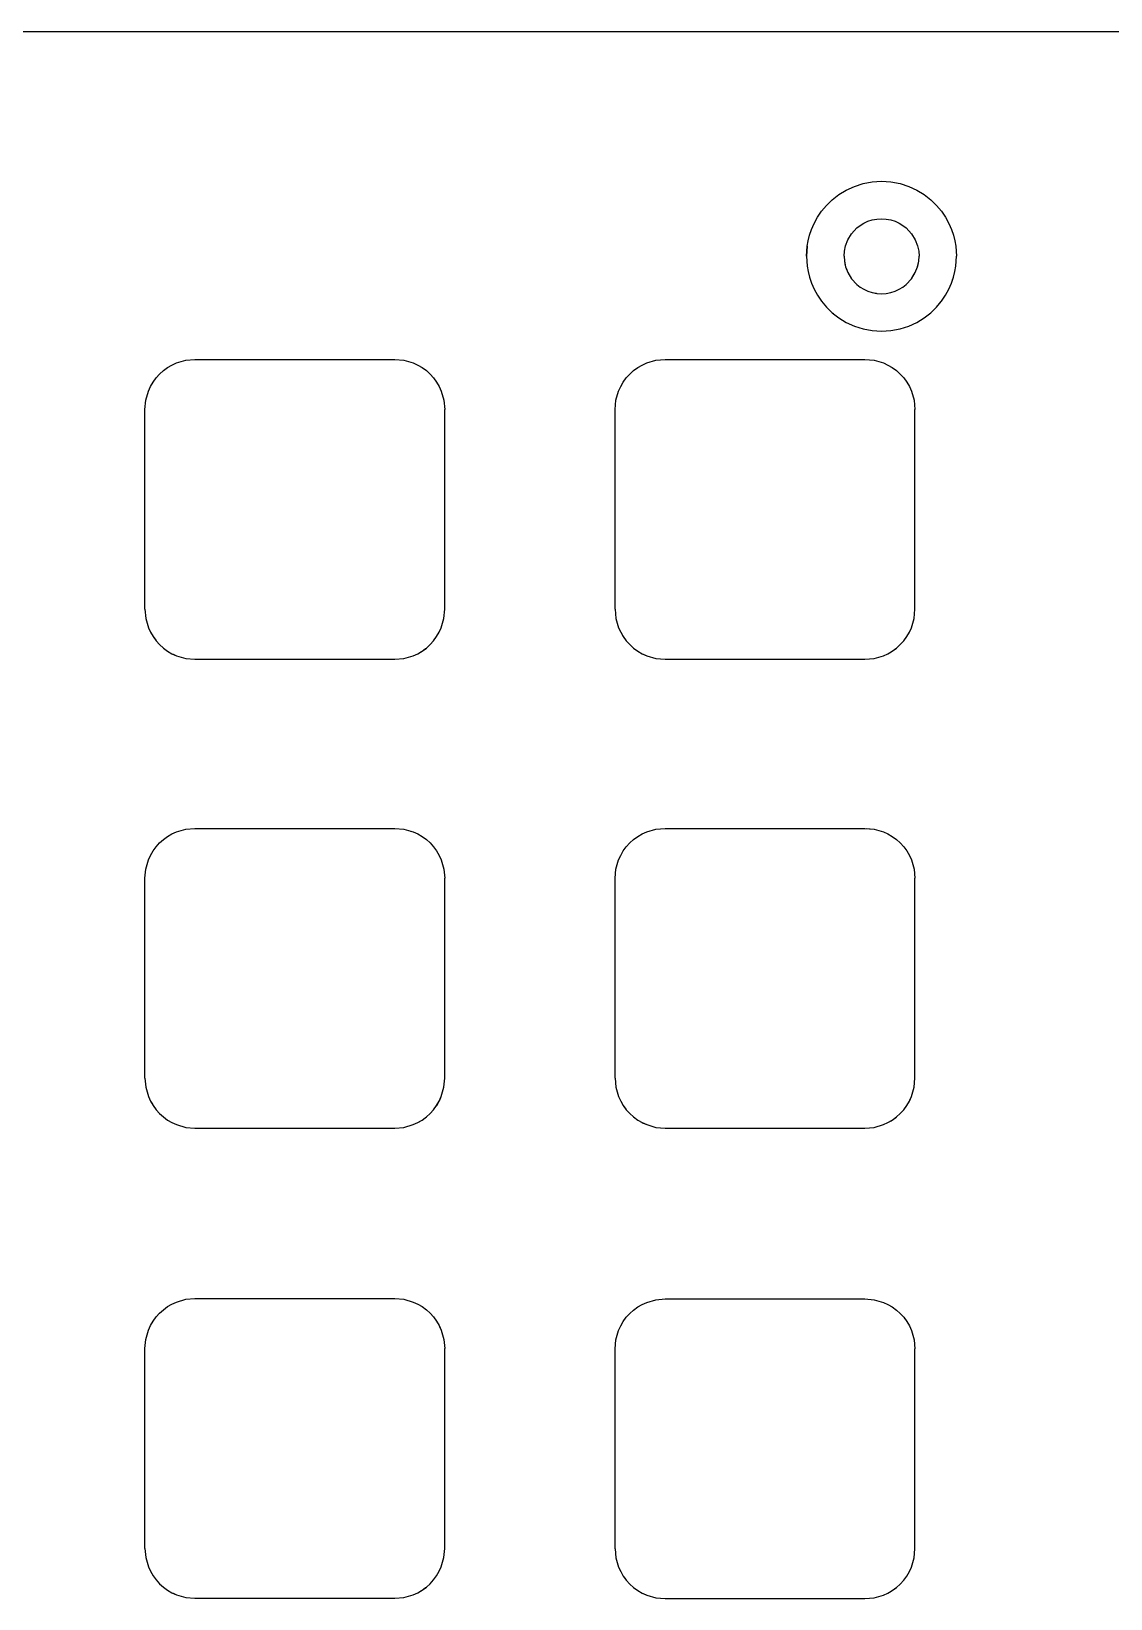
# Model space of a CAD drawing. Header units: millimetres. Extents: x -94 to 79, y -61 to 54.
# Drawn here: x -50.6 to -7.4, y -9.2 to 53.5 of the extents above; entities that cross this region are included whole.
import ezdxf

# ---------------------------------------------------------------- set-up
doc = ezdxf.new("R2010")
doc.units = ezdxf.units.MM
doc.linetypes.add('HIDDEN', pattern=[3, 2, -1])
doc.layers.add('HIDDEN', color=8, linetype='HIDDEN')
doc.layers.add('VISIBLE', color=7, linetype='Continuous')

msp = doc.modelspace()

# ---------------------------------------------------------------- linework, layer by layer
at = {"layer": 'HIDDEN', "flags": 128}
for points in [[(-16.965, 47.492), (-16.592, 47.515)], [(-16.218, 47.492), (-15.853, 47.423)], [(-15.849, 47.421), (-15.505, 47.311)], [(-18.078, 44.714), (-18.078, 44.714), (-18.031, 44.935), (-17.94, 45.172), (-17.791, 45.415), (-17.578, 45.645), (-17.445, 45.748), (-17.297, 45.838)], [(-17.297, 45.838), (-17.135, 45.913)], [(-17.297, 45.838), (-17.135, 45.913)], [(-17.135, 45.913), (-16.961, 45.969)], [(-17.135, 45.913), (-16.961, 45.969)], [(-16.961, 45.969), (-16.778, 46.003), (-16.591, 46.015)], [(-16.591, 46.015), (-16.405, 46.003)], [(-16.591, 46.015), (-16.405, 46.003)], [(-16.405, 46.003), (-16.222, 45.969)], [(-16.405, 46.003), (-16.222, 45.969)], [(-16.222, 45.969), (-16.048, 45.913)], [(-16.222, 45.969), (-16.048, 45.913)], [(-16.048, 45.913), (-15.885, 45.838), (-15.737, 45.748), (-15.605, 45.645), (-15.391, 45.415), (-15.243, 45.172), (-15.151, 44.935), (-15.105, 44.714), (-15.105, 44.714)], [(-19.565, 44.911), (-19.591, 44.515), (-19.591, 44.515)], [(-13.654, 45.126), (-13.618, 44.913)], [(-19.565, 44.117), (-19.565, 44.117)], [(-18.091, 44.515), (-18.091, 44.515)], [(-18.091, 44.515), (-18.091, 44.515)], [(-18.055, 44.207), (-18.031, 44.095)], [(-17.981, 43.966), (-17.94, 43.858)], [(-15.243, 43.858), (-15.213, 43.935)], [(-15.151, 44.095), (-15.132, 44.188)], [(-15.091, 44.515), (-15.091, 44.515), (-15.091, 44.515)], [(-13.618, 44.117), (-13.618, 44.117)], [(-13.591, 44.515), (-13.591, 44.515)], [(-19.528, 43.901), (-19.471, 43.675), (-19.392, 43.441), (-19.288, 43.2), (-19.155, 42.957), (-18.991, 42.715), (-18.795, 42.479), (-18.564, 42.255), (-18.299, 42.049), (-18.003, 41.868)], [(-17.848, 43.708), (-17.791, 43.615)], [(-15.853, 41.607), (-15.505, 41.719), (-15.18, 41.868), (-14.883, 42.049), (-14.619, 42.255), (-14.388, 42.479), (-14.191, 42.715), (-14.028, 42.957), (-13.895, 43.2), (-13.79, 43.441), (-13.711, 43.675)], [(-15.391, 43.615), (-15.365, 43.658)], [(-13.655, 43.901), (-13.655, 43.901)], [(-17.135, 43.117), (-16.961, 43.061)], [(-16.808, 43.032), (-16.778, 43.027)], [(-16.591, 43.015), (-16.405, 43.027)], [(-16.222, 43.061), (-16.22, 43.062)], [(-16.048, 43.117), (-15.885, 43.191)], [(-18.003, 41.868), (-17.678, 41.719)], [(-18.003, 41.868), (-17.678, 41.719)], [(-17.678, 41.719), (-17.33, 41.607)], [(-17.678, 41.719), (-17.33, 41.607)], [(-17.33, 41.607), (-16.965, 41.538), (-16.591, 41.515)], [(-16.591, 41.515), (-16.218, 41.538)], [(-16.591, 41.515), (-16.218, 41.538)], [(-16.218, 41.538), (-15.853, 41.607)], [(-16.218, 41.538), (-15.853, 41.607)], [(-44.992, 40.159), (-44.809, 40.242), (-44.437, 40.349), (-44.073, 40.383)], [(-36.073, 40.383), (-35.709, 40.349), (-35.337, 40.242), (-35.154, 40.159)], [(-26.809, 39.643), (-26.67, 39.797), (-26.517, 39.936), (-26.35, 40.057), (-26.175, 40.159)], [(-25.992, 40.242), (-25.62, 40.349), (-25.256, 40.383)], [(-17.256, 40.383), (-16.892, 40.349), (-16.52, 40.242), (-16.337, 40.159), (-16.162, 40.057)], [(-45.747, 39.477), (-45.626, 39.643)], [(-45.487, 39.797), (-45.334, 39.936), (-45.168, 40.057)], [(-34.979, 40.057), (-34.812, 39.936)], [(-34.659, 39.797), (-34.52, 39.643)], [(-46.073, 38.383), (-46.04, 38.747), (-45.933, 39.119), (-45.85, 39.301)], [(-34.399, 39.477), (-34.297, 39.301)], [(-27.116, 39.119), (-27.033, 39.301), (-26.93, 39.477)], [(-34.214, 29.647), (-34.106, 30.019)], [(-45.645, 29.149), (-45.626, 29.122)], [(-26.958, 29.336), (-26.93, 29.288)], [(-45.168, 28.709), (-45.166, 28.708)], [(-44.992, 28.606), (-44.948, 28.586)], [(-44.809, 28.523), (-44.437, 28.416)], [(-35.337, 28.523), (-35.154, 28.606)], [(-35.027, 28.681), (-34.979, 28.709)], [(-34.839, 28.81), (-34.812, 28.83)], [(-26.35, 28.709), (-26.349, 28.708)], [(-26.175, 28.606), (-26.131, 28.586)], [(-25.992, 28.523), (-25.62, 28.416)], [(-16.52, 28.523), (-16.337, 28.606)], [(-16.21, 28.681), (-16.162, 28.709)], [(-16.022, 28.81), (-15.995, 28.83)], [(-45.334, 21.168), (-45.168, 21.289), (-44.992, 21.391), (-44.809, 21.474)], [(-44.437, 21.582), (-44.073, 21.615), (-36.073, 21.615), (-35.709, 21.582), (-35.337, 21.474), (-35.154, 21.391), (-34.979, 21.289), (-34.812, 21.168)], [(-26.175, 21.391), (-25.992, 21.474), (-25.62, 21.582), (-25.256, 21.615), (-17.256, 21.615), (-16.892, 21.582), (-16.52, 21.474)], [(-16.337, 21.391), (-16.162, 21.289), (-15.995, 21.168), (-15.842, 21.029)], [(-34.659, 21.029), (-34.52, 20.876), (-34.399, 20.709)], [(-26.93, 20.709), (-26.809, 20.876), (-26.67, 21.029), (-26.517, 21.168), (-26.35, 21.289)], [(-15.703, 20.876), (-15.582, 20.709), (-15.479, 20.533)], [(-46.073, 19.615), (-46.04, 19.979), (-45.933, 20.351)], [(-45.933, 10.879), (-45.85, 10.696)], [(-34.297, 10.696), (-34.276, 10.74)], [(-34.214, 10.879), (-34.106, 11.251)], [(-27.116, 10.879), (-27.033, 10.696)], [(-15.479, 10.696), (-15.459, 10.74)], [(-45.775, 10.569), (-45.747, 10.52)], [(-34.839, 10.043), (-34.812, 10.062)], [(-34.399, 10.52), (-34.398, 10.522)], [(-26.828, 10.381), (-26.809, 10.354)], [(-16.022, 10.043), (-15.995, 10.062)], [(-45.168, 9.941), (-45.166, 9.94)], [(-44.809, 9.755), (-44.437, 9.648)], [(-35.027, 9.913), (-34.979, 9.941)], [(-26.35, 9.941), (-26.349, 9.94)], [(-26.175, 9.838), (-26.131, 9.818)], [(-25.992, 9.755), (-25.62, 9.648)], [(-16.52, 9.755), (-16.337, 9.838)], [(-16.21, 9.913), (-16.162, 9.941)], [(-45.626, 2.058), (-45.487, 2.211), (-45.334, 2.35), (-45.168, 2.471), (-44.992, 2.573), (-44.809, 2.656), (-44.437, 2.764), (-44.073, 2.797), (-36.073, 2.797), (-35.709, 2.764), (-35.337, 2.656), (-35.154, 2.573), (-34.979, 2.471), (-34.812, 2.35), (-34.659, 2.211), (-34.52, 2.058), (-34.399, 1.891), (-34.297, 1.715), (-34.214, 1.533), (-34.106, 1.161)], [(-26.35, 2.458), (-26.175, 2.56), (-25.992, 2.643), (-25.62, 2.75), (-25.256, 2.784), (-17.256, 2.784), (-16.892, 2.75), (-16.52, 2.643), (-16.337, 2.56), (-16.162, 2.458), (-15.995, 2.336), (-15.842, 2.198), (-15.703, 2.044), (-15.582, 1.878), (-15.479, 1.702)], [(-27.033, 1.702), (-26.93, 1.878), (-26.809, 2.044)], [(-45.933, 1.533), (-45.85, 1.715)], [(-27.116, -7.952), (-27.033, -8.135)], [(-34.839, -8.775), (-34.812, -8.756)], [(-26.828, -8.45), (-26.809, -8.477)], [(-16.022, -8.789), (-15.995, -8.769)], [(-45.168, -8.877), (-45.166, -8.878)], [(-44.992, -8.98), (-44.948, -9)], [(-44.809, -9.063), (-44.437, -9.17)], [(-35.337, -9.063), (-35.154, -8.98)], [(-35.027, -8.905), (-34.979, -8.877)], [(-26.175, -8.993), (-26.131, -9.013)], [(-25.992, -9.076), (-25.62, -9.183)], [(-16.52, -9.076), (-16.337, -8.993)], [(-16.21, -8.918), (-16.162, -8.89)]]:
    msp.add_lwpolyline(points, dxfattribs=at)
at = {"layer": 'VISIBLE'}
for p, q in [((-93.822, 53.515), (78.978, 53.515)), ((-93.822, 53.515), (78.978, 53.515)), ((-18.299, 46.981), (-18.003, 47.162)), ((-18.299, 46.981), (-18.003, 47.162)), ((-18.003, 47.162), (-17.678, 47.311)), ((-18.003, 47.162), (-17.678, 47.311)), ((-17.678, 47.311), (-17.33, 47.423)), ((-17.678, 47.311), (-17.33, 47.423)), ((-17.33, 47.423), (-16.965, 47.492)), ((-17.33, 47.423), (-16.965, 47.492)), ((-16.965, 47.492), (-16.591, 47.515)), ((-16.592, 47.515), (-16.591, 47.515)), ((-16.591, 47.515), (-16.218, 47.492)), ((-16.591, 47.515), (-16.218, 47.492)), ((-16.218, 47.492), (-15.853, 47.423)), ((-15.853, 47.423), (-15.505, 47.311)), ((-15.853, 47.423), (-15.849, 47.421)), ((-15.505, 47.311), (-15.18, 47.162)), ((-15.505, 47.311), (-15.18, 47.162)), ((-15.18, 47.162), (-14.883, 46.981)), ((-15.18, 47.162), (-14.883, 46.981)), ((-18.991, 46.315), (-18.795, 46.551)), ((-18.991, 46.315), (-18.795, 46.551)), ((-18.795, 46.551), (-18.564, 46.775)), ((-18.795, 46.551), (-18.564, 46.775)), ((-18.564, 46.775), (-18.299, 46.981)), ((-18.564, 46.775), (-18.299, 46.981)), ((-14.883, 46.981), (-14.619, 46.775)), ((-14.883, 46.981), (-14.619, 46.775)), ((-14.619, 46.775), (-14.388, 46.551)), ((-14.619, 46.775), (-14.388, 46.551)), ((-14.388, 46.551), (-14.191, 46.315)), ((-14.388, 46.551), (-14.191, 46.315)), ((-19.392, 45.589), (-19.288, 45.83)), ((-19.392, 45.589), (-19.288, 45.83)), ((-19.288, 45.83), (-19.155, 46.073)), ((-19.288, 45.83), (-19.155, 46.073)), ((-19.155, 46.073), (-18.991, 46.315)), ((-19.155, 46.073), (-18.991, 46.315)), ((-17.445, 45.748), (-17.297, 45.838)), ((-17.297, 45.838), (-17.135, 45.913)), ((-17.135, 45.913), (-16.961, 45.969)), ((-17.135, 45.913), (-16.961, 45.969)), ((-16.961, 45.969), (-16.778, 46.003)), ((-16.961, 45.969), (-16.778, 46.003)), ((-16.778, 46.003), (-16.591, 46.015)), ((-16.778, 46.003), (-16.591, 46.015)), ((-16.591, 46.015), (-16.405, 46.003)), ((-16.405, 46.003), (-16.222, 45.969)), ((-16.222, 45.969), (-16.048, 45.913)), ((-16.222, 45.969), (-16.048, 45.913)), ((-16.048, 45.913), (-15.885, 45.838)), ((-16.048, 45.913), (-15.885, 45.838)), ((-15.885, 45.838), (-15.737, 45.748)), ((-14.191, 46.315), (-14.028, 46.073)), ((-14.191, 46.315), (-14.028, 46.073)), ((-14.028, 46.073), (-13.895, 45.83)), ((-14.028, 46.073), (-13.895, 45.83)), ((-13.895, 45.83), (-13.79, 45.589)), ((-13.895, 45.83), (-13.79, 45.589)), ((-19.528, 45.129), (-19.471, 45.355)), ((-19.471, 45.355), (-19.392, 45.589)), ((-19.471, 45.355), (-19.392, 45.589)), ((-18.031, 44.935), (-17.94, 45.172)), ((-17.94, 45.172), (-17.791, 45.415)), ((-17.791, 45.415), (-17.578, 45.645)), ((-17.578, 45.645), (-17.445, 45.748)), ((-15.737, 45.748), (-15.605, 45.645)), ((-15.605, 45.645), (-15.391, 45.415)), ((-15.391, 45.415), (-15.243, 45.172)), ((-15.243, 45.172), (-15.151, 44.935)), ((-13.79, 45.589), (-13.711, 45.355)), ((-13.79, 45.589), (-13.711, 45.355)), ((-13.711, 45.355), (-13.655, 45.129)), ((-13.711, 45.355), (-13.655, 45.129)), ((-19.591, 44.515), (-19.565, 44.913)), ((-19.565, 44.913), (-19.528, 45.129)), ((-19.565, 44.913), (-19.528, 45.129)), ((-19.565, 44.911), (-19.565, 44.913)), ((-18.091, 44.515), (-18.078, 44.714)), ((-18.078, 44.714), (-18.031, 44.935)), ((-15.151, 44.935), (-15.105, 44.714)), ((-15.105, 44.714), (-15.091, 44.515)), ((-13.655, 45.129), (-13.618, 44.913)), ((-13.655, 45.129), (-13.654, 45.126)), ((-13.618, 44.913), (-13.591, 44.515)), ((-19.591, 44.515), (-19.591, 44.515)), ((-19.591, 44.515), (-19.565, 44.117)), ((-19.565, 44.117), (-19.528, 43.901)), ((-18.091, 44.515), (-18.078, 44.316)), ((-18.078, 44.316), (-18.031, 44.095)), ((-18.078, 44.316), (-18.055, 44.207)), ((-18.031, 44.095), (-17.94, 43.858)), ((-18.031, 44.095), (-17.981, 43.966)), ((-15.243, 43.858), (-15.151, 44.095)), ((-15.213, 43.935), (-15.151, 44.095)), ((-15.151, 44.095), (-15.105, 44.316)), ((-15.132, 44.188), (-15.105, 44.316)), ((-15.105, 44.316), (-15.091, 44.515)), ((-13.655, 43.901), (-13.618, 44.117)), ((-13.618, 44.117), (-13.591, 44.515)), ((-13.591, 44.515), (-13.591, 44.515)), ((-19.528, 43.901), (-19.471, 43.675)), ((-19.471, 43.675), (-19.392, 43.441)), ((-19.392, 43.441), (-19.288, 43.2)), ((-17.94, 43.858), (-17.791, 43.615)), ((-17.94, 43.858), (-17.848, 43.708)), ((-17.791, 43.615), (-17.578, 43.385)), ((-17.791, 43.615), (-17.578, 43.385)), ((-17.578, 43.385), (-17.445, 43.282)), ((-17.578, 43.385), (-17.445, 43.282)), ((-15.737, 43.282), (-15.605, 43.385)), ((-15.737, 43.282), (-15.605, 43.385)), ((-15.605, 43.385), (-15.391, 43.615)), ((-15.605, 43.385), (-15.391, 43.615)), ((-15.391, 43.615), (-15.243, 43.858)), ((-15.365, 43.658), (-15.243, 43.858)), ((-13.895, 43.2), (-13.79, 43.441)), ((-13.79, 43.441), (-13.711, 43.675)), ((-13.711, 43.675), (-13.655, 43.901)), ((-19.288, 43.2), (-19.155, 42.957)), ((-19.155, 42.957), (-18.991, 42.715)), ((-18.991, 42.715), (-18.795, 42.479)), ((-17.445, 43.282), (-17.297, 43.191)), ((-17.445, 43.282), (-17.297, 43.191)), ((-17.297, 43.191), (-17.135, 43.117)), ((-17.297, 43.191), (-17.135, 43.117)), ((-17.135, 43.117), (-16.961, 43.061)), ((-17.135, 43.117), (-17.135, 43.117)), ((-16.961, 43.061), (-16.778, 43.027)), ((-16.961, 43.061), (-16.808, 43.032)), ((-16.778, 43.027), (-16.591, 43.015)), ((-16.778, 43.027), (-16.591, 43.015)), ((-16.591, 43.015), (-16.405, 43.027)), ((-16.591, 43.015), (-16.405, 43.027)), ((-16.591, 43.015), (-16.591, 43.015)), ((-16.405, 43.027), (-16.222, 43.061)), ((-16.405, 43.027), (-16.222, 43.061)), ((-16.405, 43.027), (-16.222, 43.061)), ((-16.222, 43.061), (-16.048, 43.117)), ((-16.22, 43.062), (-16.048, 43.117)), ((-16.048, 43.117), (-15.885, 43.191)), ((-15.885, 43.191), (-15.737, 43.282)), ((-15.885, 43.191), (-15.737, 43.282)), ((-15.885, 43.191), (-15.885, 43.191)), ((-14.388, 42.479), (-14.191, 42.715)), ((-14.191, 42.715), (-14.028, 42.957)), ((-14.028, 42.957), (-13.895, 43.2)), ((-18.795, 42.479), (-18.564, 42.255)), ((-18.564, 42.255), (-18.299, 42.049)), ((-18.299, 42.049), (-18.003, 41.868)), ((-15.18, 41.868), (-14.883, 42.049)), ((-14.883, 42.049), (-14.619, 42.255)), ((-14.619, 42.255), (-14.388, 42.479)), ((-18.003, 41.868), (-17.678, 41.719)), ((-17.678, 41.719), (-17.33, 41.607)), ((-17.33, 41.607), (-16.965, 41.538)), ((-17.33, 41.607), (-16.965, 41.538)), ((-16.965, 41.538), (-16.591, 41.515)), ((-16.965, 41.538), (-16.591, 41.515)), ((-16.591, 41.515), (-16.218, 41.538)), ((-16.218, 41.538), (-15.853, 41.607)), ((-15.853, 41.607), (-15.505, 41.719)), ((-15.853, 41.607), (-15.505, 41.719)), ((-15.505, 41.719), (-15.18, 41.868)), ((-15.505, 41.719), (-15.18, 41.868)), ((-45.168, 40.057), (-44.992, 40.159)), ((-45.168, 40.057), (-44.992, 40.159)), ((-44.992, 40.159), (-44.809, 40.242)), ((-44.992, 40.159), (-44.809, 40.242)), ((-44.809, 40.242), (-44.437, 40.349)), ((-44.809, 40.242), (-44.437, 40.349)), ((-44.437, 40.349), (-44.073, 40.383)), ((-44.073, 40.383), (-36.073, 40.383)), ((-36.073, 40.383), (-35.709, 40.349)), ((-35.709, 40.349), (-35.337, 40.242)), ((-35.337, 40.242), (-35.154, 40.159)), ((-35.337, 40.242), (-35.154, 40.159)), ((-35.154, 40.159), (-34.979, 40.057)), ((-35.154, 40.159), (-34.979, 40.057)), ((-26.35, 40.057), (-26.175, 40.159)), ((-26.35, 40.057), (-26.175, 40.159)), ((-26.175, 40.159), (-25.992, 40.242)), ((-26.175, 40.159), (-25.992, 40.242)), ((-25.992, 40.242), (-25.62, 40.349)), ((-25.992, 40.242), (-25.62, 40.349)), ((-25.62, 40.349), (-25.256, 40.383)), ((-25.256, 40.383), (-17.256, 40.383)), ((-17.256, 40.383), (-16.892, 40.349)), ((-16.892, 40.349), (-16.52, 40.242)), ((-16.52, 40.242), (-16.337, 40.159)), ((-16.52, 40.242), (-16.337, 40.159)), ((-16.337, 40.159), (-16.162, 40.057)), ((-16.337, 40.159), (-16.162, 40.057)), ((-45.747, 39.477), (-45.626, 39.643)), ((-45.747, 39.477), (-45.626, 39.643)), ((-45.626, 39.643), (-45.487, 39.797)), ((-45.487, 39.797), (-45.334, 39.936)), ((-45.334, 39.936), (-45.168, 40.057)), ((-34.979, 40.057), (-34.812, 39.936)), ((-34.979, 40.057), (-34.812, 39.936)), ((-34.812, 39.936), (-34.659, 39.797)), ((-34.659, 39.797), (-34.52, 39.643)), ((-34.52, 39.643), (-34.399, 39.477)), ((-26.93, 39.477), (-26.809, 39.643)), ((-26.93, 39.477), (-26.809, 39.643)), ((-26.809, 39.643), (-26.67, 39.797)), ((-26.67, 39.797), (-26.517, 39.936)), ((-26.517, 39.936), (-26.35, 40.057)), ((-16.162, 40.057), (-15.995, 39.936)), ((-16.162, 40.057), (-15.995, 39.936)), ((-15.995, 39.936), (-15.842, 39.797)), ((-15.842, 39.797), (-15.703, 39.643)), ((-15.703, 39.643), (-15.582, 39.477)), ((-46.04, 38.747), (-45.933, 39.119)), ((-45.933, 39.119), (-45.85, 39.301)), ((-45.933, 39.119), (-45.85, 39.301)), ((-45.85, 39.301), (-45.747, 39.477)), ((-45.85, 39.301), (-45.747, 39.477)), ((-34.399, 39.477), (-34.297, 39.301)), ((-34.399, 39.477), (-34.297, 39.301)), ((-34.297, 39.301), (-34.214, 39.119)), ((-34.297, 39.301), (-34.214, 39.119)), ((-34.214, 39.119), (-34.106, 38.747)), ((-34.214, 39.119), (-34.106, 38.747)), ((-27.223, 38.747), (-27.116, 39.119)), ((-27.116, 39.119), (-27.033, 39.301)), ((-27.116, 39.119), (-27.033, 39.301)), ((-27.033, 39.301), (-26.93, 39.477)), ((-27.033, 39.301), (-26.93, 39.477)), ((-15.582, 39.477), (-15.479, 39.301)), ((-15.582, 39.477), (-15.479, 39.301)), ((-15.479, 39.301), (-15.396, 39.119)), ((-15.479, 39.301), (-15.396, 39.119)), ((-15.396, 39.119), (-15.289, 38.747)), ((-15.396, 39.119), (-15.289, 38.747)), ((-46.073, 38.383), (-46.04, 38.747)), ((-46.073, 30.383), (-46.073, 38.383)), ((-34.106, 38.747), (-34.073, 38.383)), ((-34.073, 30.383), (-34.073, 38.383)), ((-27.256, 38.383), (-27.223, 38.747)), ((-27.256, 30.383), (-27.256, 38.383)), ((-15.289, 38.747), (-15.256, 38.383)), ((-15.256, 30.383), (-15.256, 38.383)), ((-46.073, 30.383), (-46.04, 30.019)), ((-34.106, 30.019), (-34.073, 30.383)), ((-27.256, 30.383), (-27.223, 30.019)), ((-15.289, 30.019), (-15.256, 30.383)), ((-46.04, 30.019), (-45.933, 29.647)), ((-45.933, 29.647), (-45.85, 29.464)), ((-45.933, 29.647), (-45.85, 29.464)), ((-34.297, 29.464), (-34.214, 29.647)), ((-34.297, 29.464), (-34.214, 29.647)), ((-34.214, 29.647), (-34.106, 30.019)), ((-34.214, 29.647), (-34.106, 30.019)), ((-34.106, 30.019), (-34.106, 30.019)), ((-27.223, 30.019), (-27.116, 29.647)), ((-27.116, 29.647), (-27.033, 29.464)), ((-27.116, 29.647), (-27.033, 29.464)), ((-15.479, 29.464), (-15.396, 29.647)), ((-15.479, 29.464), (-15.396, 29.647)), ((-15.396, 29.647), (-15.289, 30.019)), ((-15.396, 29.647), (-15.289, 30.019)), ((-45.85, 29.464), (-45.747, 29.288)), ((-45.85, 29.464), (-45.747, 29.288)), ((-45.747, 29.288), (-45.626, 29.122)), ((-45.747, 29.288), (-45.645, 29.149)), ((-45.747, 29.288), (-45.626, 29.122)), ((-45.626, 29.122), (-45.487, 28.969)), ((-45.487, 28.969), (-45.334, 28.83)), ((-45.487, 28.969), (-45.334, 28.83)), ((-34.812, 28.83), (-34.659, 28.969)), ((-34.812, 28.83), (-34.659, 28.969)), ((-34.659, 28.969), (-34.52, 29.122)), ((-34.659, 28.969), (-34.52, 29.122)), ((-34.52, 29.122), (-34.399, 29.288)), ((-34.399, 29.288), (-34.297, 29.464)), ((-34.399, 29.288), (-34.297, 29.464)), ((-27.033, 29.464), (-26.93, 29.288)), ((-27.033, 29.464), (-26.958, 29.336)), ((-27.033, 29.464), (-26.93, 29.288)), ((-26.93, 29.288), (-26.809, 29.122)), ((-26.93, 29.288), (-26.809, 29.122)), ((-26.809, 29.122), (-26.67, 28.969)), ((-26.809, 29.122), (-26.67, 28.969)), ((-26.67, 28.969), (-26.517, 28.83)), ((-26.67, 28.969), (-26.517, 28.83)), ((-15.995, 28.83), (-15.842, 28.969)), ((-15.995, 28.83), (-15.842, 28.969)), ((-15.842, 28.969), (-15.703, 29.122)), ((-15.703, 29.122), (-15.582, 29.288)), ((-15.703, 29.122), (-15.582, 29.288)), ((-15.582, 29.288), (-15.479, 29.464)), ((-15.582, 29.288), (-15.479, 29.464)), ((-45.334, 28.83), (-45.168, 28.709)), ((-45.168, 28.709), (-44.992, 28.606)), ((-45.168, 28.709), (-44.992, 28.606)), ((-45.166, 28.708), (-44.992, 28.606)), ((-44.992, 28.606), (-44.809, 28.523)), ((-44.992, 28.606), (-44.809, 28.523)), ((-44.948, 28.586), (-44.809, 28.523)), ((-44.809, 28.523), (-44.437, 28.416)), ((-44.809, 28.523), (-44.437, 28.416)), ((-44.437, 28.416), (-44.437, 28.416)), ((-44.437, 28.416), (-44.073, 28.383)), ((-44.437, 28.416), (-44.073, 28.383)), ((-44.073, 28.383), (-36.073, 28.383)), ((-44.073, 28.383), (-36.073, 28.383)), ((-36.073, 28.383), (-35.709, 28.416)), ((-36.073, 28.383), (-35.709, 28.416)), ((-35.709, 28.416), (-35.337, 28.523)), ((-35.337, 28.523), (-35.154, 28.606)), ((-35.337, 28.523), (-35.154, 28.606)), ((-35.337, 28.523), (-35.337, 28.523)), ((-35.154, 28.606), (-34.979, 28.709)), ((-35.154, 28.606), (-34.979, 28.709)), ((-35.154, 28.606), (-35.027, 28.681)), ((-34.979, 28.709), (-34.812, 28.83)), ((-34.979, 28.709), (-34.812, 28.83)), ((-34.979, 28.709), (-34.839, 28.81)), ((-26.517, 28.83), (-26.35, 28.709)), ((-26.517, 28.83), (-26.35, 28.709)), ((-26.35, 28.709), (-26.175, 28.606)), ((-26.35, 28.709), (-26.175, 28.606)), ((-26.349, 28.708), (-26.175, 28.606)), ((-26.175, 28.606), (-25.992, 28.523)), ((-26.175, 28.606), (-25.992, 28.523)), ((-26.131, 28.586), (-25.992, 28.523)), ((-25.992, 28.523), (-25.62, 28.416)), ((-25.992, 28.523), (-25.62, 28.416)), ((-25.62, 28.416), (-25.62, 28.416)), ((-25.62, 28.416), (-25.256, 28.383)), ((-25.62, 28.416), (-25.256, 28.383)), ((-25.256, 28.383), (-17.256, 28.383)), ((-25.256, 28.383), (-17.256, 28.383)), ((-17.256, 28.383), (-16.892, 28.416)), ((-17.256, 28.383), (-16.892, 28.416)), ((-16.892, 28.416), (-16.52, 28.523)), ((-16.892, 28.416), (-16.52, 28.523)), ((-16.52, 28.523), (-16.337, 28.606)), ((-16.52, 28.523), (-16.337, 28.606)), ((-16.52, 28.523), (-16.52, 28.523)), ((-16.337, 28.606), (-16.162, 28.709)), ((-16.337, 28.606), (-16.162, 28.709)), ((-16.337, 28.606), (-16.21, 28.681)), ((-16.162, 28.709), (-15.995, 28.83)), ((-16.162, 28.709), (-15.995, 28.83)), ((-16.162, 28.709), (-16.022, 28.81)), ((-45.168, 21.289), (-44.992, 21.391)), ((-45.168, 21.289), (-44.992, 21.391)), ((-44.992, 21.391), (-44.809, 21.474)), ((-44.992, 21.391), (-44.809, 21.474)), ((-44.809, 21.474), (-44.437, 21.582)), ((-44.809, 21.474), (-44.437, 21.582)), ((-44.437, 21.582), (-44.073, 21.615)), ((-44.073, 21.615), (-36.073, 21.615)), ((-36.073, 21.615), (-35.709, 21.582)), ((-35.709, 21.582), (-35.337, 21.474)), ((-35.337, 21.474), (-35.154, 21.391)), ((-35.337, 21.474), (-35.154, 21.391)), ((-35.154, 21.391), (-34.979, 21.289)), ((-35.154, 21.391), (-34.979, 21.289)), ((-26.35, 21.289), (-26.175, 21.391)), ((-26.35, 21.289), (-26.175, 21.391)), ((-26.175, 21.391), (-25.992, 21.474)), ((-26.175, 21.391), (-25.992, 21.474)), ((-25.992, 21.474), (-25.62, 21.582)), ((-25.992, 21.474), (-25.62, 21.582)), ((-25.62, 21.582), (-25.256, 21.615)), ((-25.256, 21.615), (-17.256, 21.615)), ((-17.256, 21.615), (-16.892, 21.582)), ((-16.892, 21.582), (-16.52, 21.474)), ((-16.52, 21.474), (-16.337, 21.391)), ((-16.52, 21.474), (-16.337, 21.391)), ((-16.337, 21.391), (-16.162, 21.289)), ((-16.337, 21.391), (-16.162, 21.289)), ((-45.85, 20.533), (-45.747, 20.709)), ((-45.85, 20.533), (-45.747, 20.709)), ((-45.747, 20.709), (-45.626, 20.876)), ((-45.747, 20.709), (-45.626, 20.876)), ((-45.626, 20.876), (-45.487, 21.029)), ((-45.487, 21.029), (-45.334, 21.168)), ((-45.334, 21.168), (-45.168, 21.289)), ((-34.979, 21.289), (-34.812, 21.168)), ((-34.979, 21.289), (-34.812, 21.168)), ((-34.812, 21.168), (-34.659, 21.029)), ((-34.812, 21.168), (-34.659, 21.029)), ((-34.659, 21.029), (-34.52, 20.876)), ((-34.52, 20.876), (-34.399, 20.709)), ((-34.399, 20.709), (-34.297, 20.533)), ((-34.399, 20.709), (-34.297, 20.533)), ((-27.033, 20.533), (-26.93, 20.709)), ((-27.033, 20.533), (-26.93, 20.709)), ((-26.93, 20.709), (-26.809, 20.876)), ((-26.93, 20.709), (-26.809, 20.876)), ((-26.809, 20.876), (-26.67, 21.029)), ((-26.67, 21.029), (-26.517, 21.168)), ((-26.517, 21.168), (-26.35, 21.289)), ((-16.162, 21.289), (-15.995, 21.168)), ((-16.162, 21.289), (-15.995, 21.168)), ((-15.995, 21.168), (-15.842, 21.029)), ((-15.842, 21.029), (-15.703, 20.876)), ((-15.703, 20.876), (-15.582, 20.709)), ((-15.582, 20.709), (-15.479, 20.533)), ((-15.582, 20.709), (-15.479, 20.533)), ((-46.04, 19.979), (-45.933, 20.351)), ((-45.933, 20.351), (-45.85, 20.533)), ((-45.933, 20.351), (-45.85, 20.533)), ((-34.297, 20.533), (-34.214, 20.351)), ((-34.297, 20.533), (-34.214, 20.351)), ((-34.214, 20.351), (-34.106, 19.979)), ((-34.214, 20.351), (-34.106, 19.979)), ((-27.223, 19.979), (-27.116, 20.351)), ((-27.116, 20.351), (-27.033, 20.533)), ((-27.116, 20.351), (-27.033, 20.533)), ((-15.479, 20.533), (-15.396, 20.351)), ((-15.479, 20.533), (-15.396, 20.351)), ((-15.396, 20.351), (-15.289, 19.979)), ((-15.396, 20.351), (-15.289, 19.979)), ((-46.073, 19.615), (-46.04, 19.979)), ((-46.073, 11.615), (-46.073, 19.615)), ((-34.106, 19.979), (-34.073, 19.615)), ((-34.073, 11.615), (-34.073, 19.615)), ((-27.256, 19.615), (-27.223, 19.979)), ((-27.256, 11.615), (-27.256, 19.615)), ((-15.289, 19.979), (-15.256, 19.615)), ((-15.256, 11.615), (-15.256, 19.615)), ((-46.073, 11.615), (-46.04, 11.251)), ((-34.106, 11.251), (-34.073, 11.615)), ((-27.256, 11.615), (-27.223, 11.251)), ((-15.289, 11.251), (-15.256, 11.615)), ((-46.04, 11.251), (-45.933, 10.879)), ((-45.933, 10.879), (-45.85, 10.696)), ((-45.933, 10.879), (-45.933, 10.879)), ((-45.933, 10.879), (-45.85, 10.696)), ((-45.85, 10.696), (-45.747, 10.52)), ((-45.85, 10.696), (-45.775, 10.569)), ((-45.85, 10.696), (-45.747, 10.52)), ((-34.399, 10.52), (-34.297, 10.696)), ((-34.399, 10.52), (-34.297, 10.696)), ((-34.398, 10.522), (-34.297, 10.696)), ((-34.297, 10.696), (-34.214, 10.879)), ((-34.297, 10.696), (-34.214, 10.879)), ((-34.276, 10.74), (-34.214, 10.879)), ((-34.214, 10.879), (-34.106, 11.251)), ((-34.214, 10.879), (-34.106, 11.251)), ((-34.106, 11.251), (-34.106, 11.251)), ((-27.223, 11.251), (-27.116, 10.879)), ((-27.116, 10.879), (-27.033, 10.696)), ((-27.116, 10.879), (-27.116, 10.879)), ((-27.116, 10.879), (-27.033, 10.696)), ((-27.033, 10.696), (-26.93, 10.52)), ((-27.033, 10.696), (-26.93, 10.52)), ((-15.582, 10.52), (-15.479, 10.696)), ((-15.582, 10.52), (-15.479, 10.696)), ((-15.479, 10.696), (-15.396, 10.879)), ((-15.479, 10.696), (-15.396, 10.879)), ((-15.459, 10.74), (-15.396, 10.879)), ((-15.396, 10.879), (-15.289, 11.251)), ((-15.396, 10.879), (-15.289, 11.251)), ((-45.747, 10.52), (-45.626, 10.354)), ((-45.747, 10.52), (-45.626, 10.354)), ((-45.626, 10.354), (-45.487, 10.201)), ((-45.487, 10.201), (-45.334, 10.062)), ((-45.487, 10.201), (-45.334, 10.062)), ((-45.334, 10.062), (-45.168, 9.941)), ((-45.334, 10.062), (-45.168, 9.941)), ((-34.979, 9.941), (-34.812, 10.062)), ((-34.979, 9.941), (-34.812, 10.062)), ((-34.979, 9.941), (-34.839, 10.043)), ((-34.812, 10.062), (-34.659, 10.201)), ((-34.812, 10.062), (-34.659, 10.201)), ((-34.659, 10.201), (-34.52, 10.354)), ((-34.659, 10.201), (-34.52, 10.354)), ((-34.52, 10.354), (-34.399, 10.52)), ((-34.52, 10.354), (-34.399, 10.52)), ((-26.93, 10.52), (-26.809, 10.354)), ((-26.93, 10.52), (-26.828, 10.381)), ((-26.93, 10.52), (-26.809, 10.354)), ((-26.809, 10.354), (-26.67, 10.201)), ((-26.809, 10.354), (-26.67, 10.201)), ((-26.67, 10.201), (-26.517, 10.062)), ((-26.517, 10.062), (-26.35, 9.941)), ((-16.162, 9.941), (-15.995, 10.062)), ((-16.162, 9.941), (-15.995, 10.062)), ((-16.162, 9.941), (-16.022, 10.043)), ((-15.995, 10.062), (-15.842, 10.201)), ((-15.995, 10.062), (-15.842, 10.201)), ((-15.842, 10.201), (-15.703, 10.354)), ((-15.703, 10.354), (-15.582, 10.52)), ((-15.703, 10.354), (-15.582, 10.52)), ((-45.168, 9.941), (-44.992, 9.838)), ((-45.168, 9.941), (-44.992, 9.838)), ((-45.166, 9.94), (-44.992, 9.838)), ((-44.992, 9.838), (-44.809, 9.755)), ((-44.992, 9.838), (-44.809, 9.755)), ((-44.809, 9.755), (-44.437, 9.648)), ((-44.809, 9.755), (-44.437, 9.648)), ((-44.437, 9.648), (-44.437, 9.648)), ((-44.437, 9.648), (-44.073, 9.615)), ((-44.437, 9.648), (-44.073, 9.615)), ((-44.073, 9.615), (-36.073, 9.615)), ((-44.073, 9.615), (-36.073, 9.615)), ((-36.073, 9.615), (-35.709, 9.648)), ((-36.073, 9.615), (-35.709, 9.648)), ((-35.709, 9.648), (-35.337, 9.755)), ((-35.709, 9.648), (-35.337, 9.755)), ((-35.337, 9.755), (-35.154, 9.838)), ((-35.337, 9.755), (-35.154, 9.838)), ((-35.154, 9.838), (-34.979, 9.941)), ((-35.154, 9.838), (-34.979, 9.941)), ((-35.154, 9.838), (-35.027, 9.913)), ((-26.35, 9.941), (-26.175, 9.838)), ((-26.35, 9.941), (-26.175, 9.838)), ((-26.349, 9.94), (-26.175, 9.838)), ((-26.175, 9.838), (-25.992, 9.755)), ((-26.175, 9.838), (-25.992, 9.755)), ((-26.131, 9.818), (-25.992, 9.755)), ((-25.992, 9.755), (-25.62, 9.648)), ((-25.992, 9.755), (-25.62, 9.648)), ((-25.62, 9.648), (-25.62, 9.648)), ((-25.62, 9.648), (-25.256, 9.615)), ((-25.62, 9.648), (-25.256, 9.615)), ((-25.256, 9.615), (-17.256, 9.615)), ((-25.256, 9.615), (-17.256, 9.615)), ((-17.256, 9.615), (-16.892, 9.648)), ((-17.256, 9.615), (-16.892, 9.648)), ((-16.892, 9.648), (-16.52, 9.755)), ((-16.892, 9.648), (-16.52, 9.755)), ((-16.52, 9.755), (-16.337, 9.838)), ((-16.52, 9.755), (-16.337, 9.838)), ((-16.52, 9.755), (-16.52, 9.755)), ((-16.337, 9.838), (-16.162, 9.941)), ((-16.337, 9.838), (-16.162, 9.941)), ((-16.337, 9.838), (-16.21, 9.913)), ((-45.168, 2.471), (-44.992, 2.573)), ((-45.168, 2.471), (-44.992, 2.573)), ((-44.992, 2.573), (-44.809, 2.656)), ((-44.992, 2.573), (-44.809, 2.656)), ((-44.809, 2.656), (-44.437, 2.764)), ((-44.809, 2.656), (-44.437, 2.764)), ((-44.437, 2.764), (-44.073, 2.797)), ((-44.073, 2.797), (-36.073, 2.797)), ((-36.073, 2.797), (-35.709, 2.764)), ((-35.709, 2.764), (-35.337, 2.656)), ((-35.337, 2.656), (-35.154, 2.573)), ((-35.337, 2.656), (-35.154, 2.573)), ((-35.154, 2.573), (-34.979, 2.471)), ((-35.154, 2.573), (-34.979, 2.471)), ((-26.35, 2.458), (-26.175, 2.56)), ((-26.35, 2.458), (-26.175, 2.56)), ((-26.175, 2.56), (-25.992, 2.643)), ((-26.175, 2.56), (-25.992, 2.643)), ((-25.992, 2.643), (-25.62, 2.75)), ((-25.992, 2.643), (-25.62, 2.75)), ((-25.62, 2.75), (-25.256, 2.784)), ((-25.256, 2.784), (-17.256, 2.784)), ((-17.256, 2.784), (-16.892, 2.75)), ((-16.892, 2.75), (-16.52, 2.643)), ((-16.52, 2.643), (-16.337, 2.56)), ((-16.52, 2.643), (-16.337, 2.56)), ((-16.337, 2.56), (-16.162, 2.458)), ((-16.337, 2.56), (-16.162, 2.458)), ((-45.85, 1.715), (-45.747, 1.891)), ((-45.85, 1.715), (-45.747, 1.891)), ((-45.747, 1.891), (-45.626, 2.058)), ((-45.747, 1.891), (-45.626, 2.058)), ((-45.626, 2.058), (-45.487, 2.211)), ((-45.487, 2.211), (-45.334, 2.35)), ((-45.334, 2.35), (-45.168, 2.471)), ((-34.979, 2.471), (-34.812, 2.35)), ((-34.979, 2.471), (-34.812, 2.35)), ((-34.812, 2.35), (-34.659, 2.211)), ((-34.659, 2.211), (-34.52, 2.058)), ((-34.52, 2.058), (-34.399, 1.891)), ((-34.399, 1.891), (-34.297, 1.715)), ((-34.399, 1.891), (-34.297, 1.715)), ((-26.93, 1.878), (-26.809, 2.044)), ((-26.93, 1.878), (-26.809, 2.044)), ((-26.809, 2.044), (-26.67, 2.198)), ((-26.67, 2.198), (-26.517, 2.336)), ((-26.517, 2.336), (-26.35, 2.458)), ((-16.162, 2.458), (-15.995, 2.336)), ((-16.162, 2.458), (-15.995, 2.336)), ((-15.995, 2.336), (-15.842, 2.198)), ((-15.842, 2.198), (-15.703, 2.044)), ((-15.703, 2.044), (-15.582, 1.878)), ((-46.04, 1.161), (-45.933, 1.533)), ((-45.933, 1.533), (-45.85, 1.715)), ((-45.933, 1.533), (-45.85, 1.715)), ((-34.297, 1.715), (-34.214, 1.533)), ((-34.297, 1.715), (-34.214, 1.533)), ((-34.214, 1.533), (-34.106, 1.161)), ((-34.214, 1.533), (-34.106, 1.161)), ((-27.223, 1.148), (-27.116, 1.52)), ((-27.116, 1.52), (-27.033, 1.702)), ((-27.116, 1.52), (-27.033, 1.702)), ((-27.033, 1.702), (-26.93, 1.878)), ((-27.033, 1.702), (-26.93, 1.878)), ((-15.582, 1.878), (-15.479, 1.702)), ((-15.582, 1.878), (-15.479, 1.702)), ((-15.479, 1.702), (-15.396, 1.52)), ((-15.479, 1.702), (-15.396, 1.52)), ((-15.396, 1.52), (-15.289, 1.148)), ((-15.396, 1.52), (-15.289, 1.148)), ((-46.073, 0.797), (-46.04, 1.161)), ((-46.073, -7.203), (-46.073, 0.797)), ((-34.106, 1.161), (-34.073, 0.797)), ((-34.073, -7.203), (-34.073, 0.797)), ((-27.256, 0.784), (-27.223, 1.148)), ((-27.256, -7.216), (-27.256, 0.784)), ((-15.289, 1.148), (-15.256, 0.784)), ((-15.256, -7.216), (-15.256, 0.784)), ((-46.073, -7.203), (-46.04, -7.567)), ((-34.106, -7.567), (-34.073, -7.203)), ((-27.256, -7.216), (-27.223, -7.58)), ((-15.289, -7.58), (-15.256, -7.216)), ((-46.04, -7.567), (-45.933, -7.939)), ((-45.933, -7.939), (-45.85, -8.122)), ((-45.933, -7.939), (-45.85, -8.122)), ((-45.85, -8.122), (-45.747, -8.298)), ((-45.85, -8.122), (-45.747, -8.298)), ((-34.399, -8.298), (-34.297, -8.122)), ((-34.399, -8.298), (-34.297, -8.122)), ((-34.297, -8.122), (-34.214, -7.939)), ((-34.297, -8.122), (-34.214, -7.939)), ((-34.214, -7.939), (-34.106, -7.567)), ((-34.214, -7.939), (-34.106, -7.567)), ((-27.223, -7.58), (-27.116, -7.952)), ((-27.116, -7.952), (-27.033, -8.135)), ((-27.116, -7.952), (-27.116, -7.952)), ((-27.116, -7.952), (-27.033, -8.135)), ((-27.033, -8.135), (-26.93, -8.311)), ((-27.033, -8.135), (-26.93, -8.311)), ((-15.582, -8.311), (-15.479, -8.135)), ((-15.582, -8.311), (-15.479, -8.135)), ((-15.479, -8.135), (-15.396, -7.952)), ((-15.479, -8.135), (-15.396, -7.952)), ((-15.396, -7.952), (-15.289, -7.58)), ((-15.396, -7.952), (-15.289, -7.58)), ((-45.747, -8.298), (-45.626, -8.464)), ((-45.747, -8.298), (-45.626, -8.464)), ((-45.626, -8.464), (-45.487, -8.617)), ((-45.487, -8.617), (-45.334, -8.756)), ((-45.487, -8.617), (-45.334, -8.756)), ((-45.334, -8.756), (-45.168, -8.877)), ((-34.979, -8.877), (-34.812, -8.756)), ((-34.979, -8.877), (-34.812, -8.756)), ((-34.979, -8.877), (-34.839, -8.775)), ((-34.812, -8.756), (-34.659, -8.617)), ((-34.812, -8.756), (-34.659, -8.617)), ((-34.659, -8.617), (-34.52, -8.464)), ((-34.659, -8.617), (-34.52, -8.464)), ((-34.52, -8.464), (-34.399, -8.298)), ((-34.52, -8.464), (-34.399, -8.298)), ((-26.93, -8.311), (-26.809, -8.477)), ((-26.93, -8.311), (-26.828, -8.45)), ((-26.93, -8.311), (-26.809, -8.477)), ((-26.809, -8.477), (-26.67, -8.63)), ((-26.809, -8.477), (-26.67, -8.63)), ((-26.67, -8.63), (-26.517, -8.769)), ((-26.67, -8.63), (-26.517, -8.769)), ((-26.517, -8.769), (-26.35, -8.89)), ((-26.517, -8.769), (-26.35, -8.89)), ((-16.162, -8.89), (-15.995, -8.769)), ((-16.162, -8.89), (-15.995, -8.769)), ((-15.995, -8.769), (-15.842, -8.63)), ((-15.995, -8.769), (-15.842, -8.63)), ((-15.842, -8.63), (-15.703, -8.477)), ((-15.842, -8.63), (-15.703, -8.477)), ((-15.703, -8.477), (-15.582, -8.311)), ((-15.703, -8.477), (-15.582, -8.311)), ((-45.168, -8.877), (-44.992, -8.98)), ((-45.168, -8.877), (-44.992, -8.98)), ((-45.166, -8.878), (-44.992, -8.98)), ((-44.992, -8.98), (-44.809, -9.063)), ((-44.992, -8.98), (-44.809, -9.063)), ((-44.948, -9), (-44.809, -9.063)), ((-44.809, -9.063), (-44.437, -9.17)), ((-44.809, -9.063), (-44.437, -9.17)), ((-44.437, -9.17), (-44.437, -9.17)), ((-44.437, -9.17), (-44.073, -9.203)), ((-44.437, -9.17), (-44.073, -9.203)), ((-44.073, -9.203), (-36.073, -9.203)), ((-44.073, -9.203), (-36.073, -9.203)), ((-36.073, -9.203), (-35.709, -9.17)), ((-36.073, -9.203), (-35.709, -9.17)), ((-35.709, -9.17), (-35.337, -9.063)), ((-35.709, -9.17), (-35.337, -9.063)), ((-35.337, -9.063), (-35.154, -8.98)), ((-35.337, -9.063), (-35.154, -8.98)), ((-35.337, -9.063), (-35.337, -9.063)), ((-35.154, -8.98), (-34.979, -8.877)), ((-35.154, -8.98), (-34.979, -8.877)), ((-35.154, -8.98), (-35.027, -8.905)), ((-26.35, -8.89), (-26.175, -8.993)), ((-26.35, -8.89), (-26.175, -8.993)), ((-26.175, -8.993), (-25.992, -9.076)), ((-26.175, -8.993), (-25.992, -9.076)), ((-26.131, -9.013), (-25.992, -9.076)), ((-25.992, -9.076), (-25.62, -9.183)), ((-25.992, -9.076), (-25.62, -9.183)), ((-25.62, -9.183), (-25.62, -9.183)), ((-25.62, -9.183), (-25.256, -9.216)), ((-25.62, -9.183), (-25.256, -9.216)), ((-25.256, -9.216), (-17.256, -9.216)), ((-25.256, -9.216), (-17.256, -9.216)), ((-17.256, -9.216), (-16.892, -9.183)), ((-17.256, -9.216), (-16.892, -9.183)), ((-16.892, -9.183), (-16.52, -9.076)), ((-16.52, -9.076), (-16.337, -8.993)), ((-16.52, -9.076), (-16.337, -8.993)), ((-16.52, -9.076), (-16.52, -9.076)), ((-16.337, -8.993), (-16.162, -8.89)), ((-16.337, -8.993), (-16.162, -8.89)), ((-16.337, -8.993), (-16.21, -8.918)), ((-16.162, -8.89), (-16.022, -8.789))]:
    msp.add_line(p, q, dxfattribs=at)

doc.saveas('drawing.dxf')
